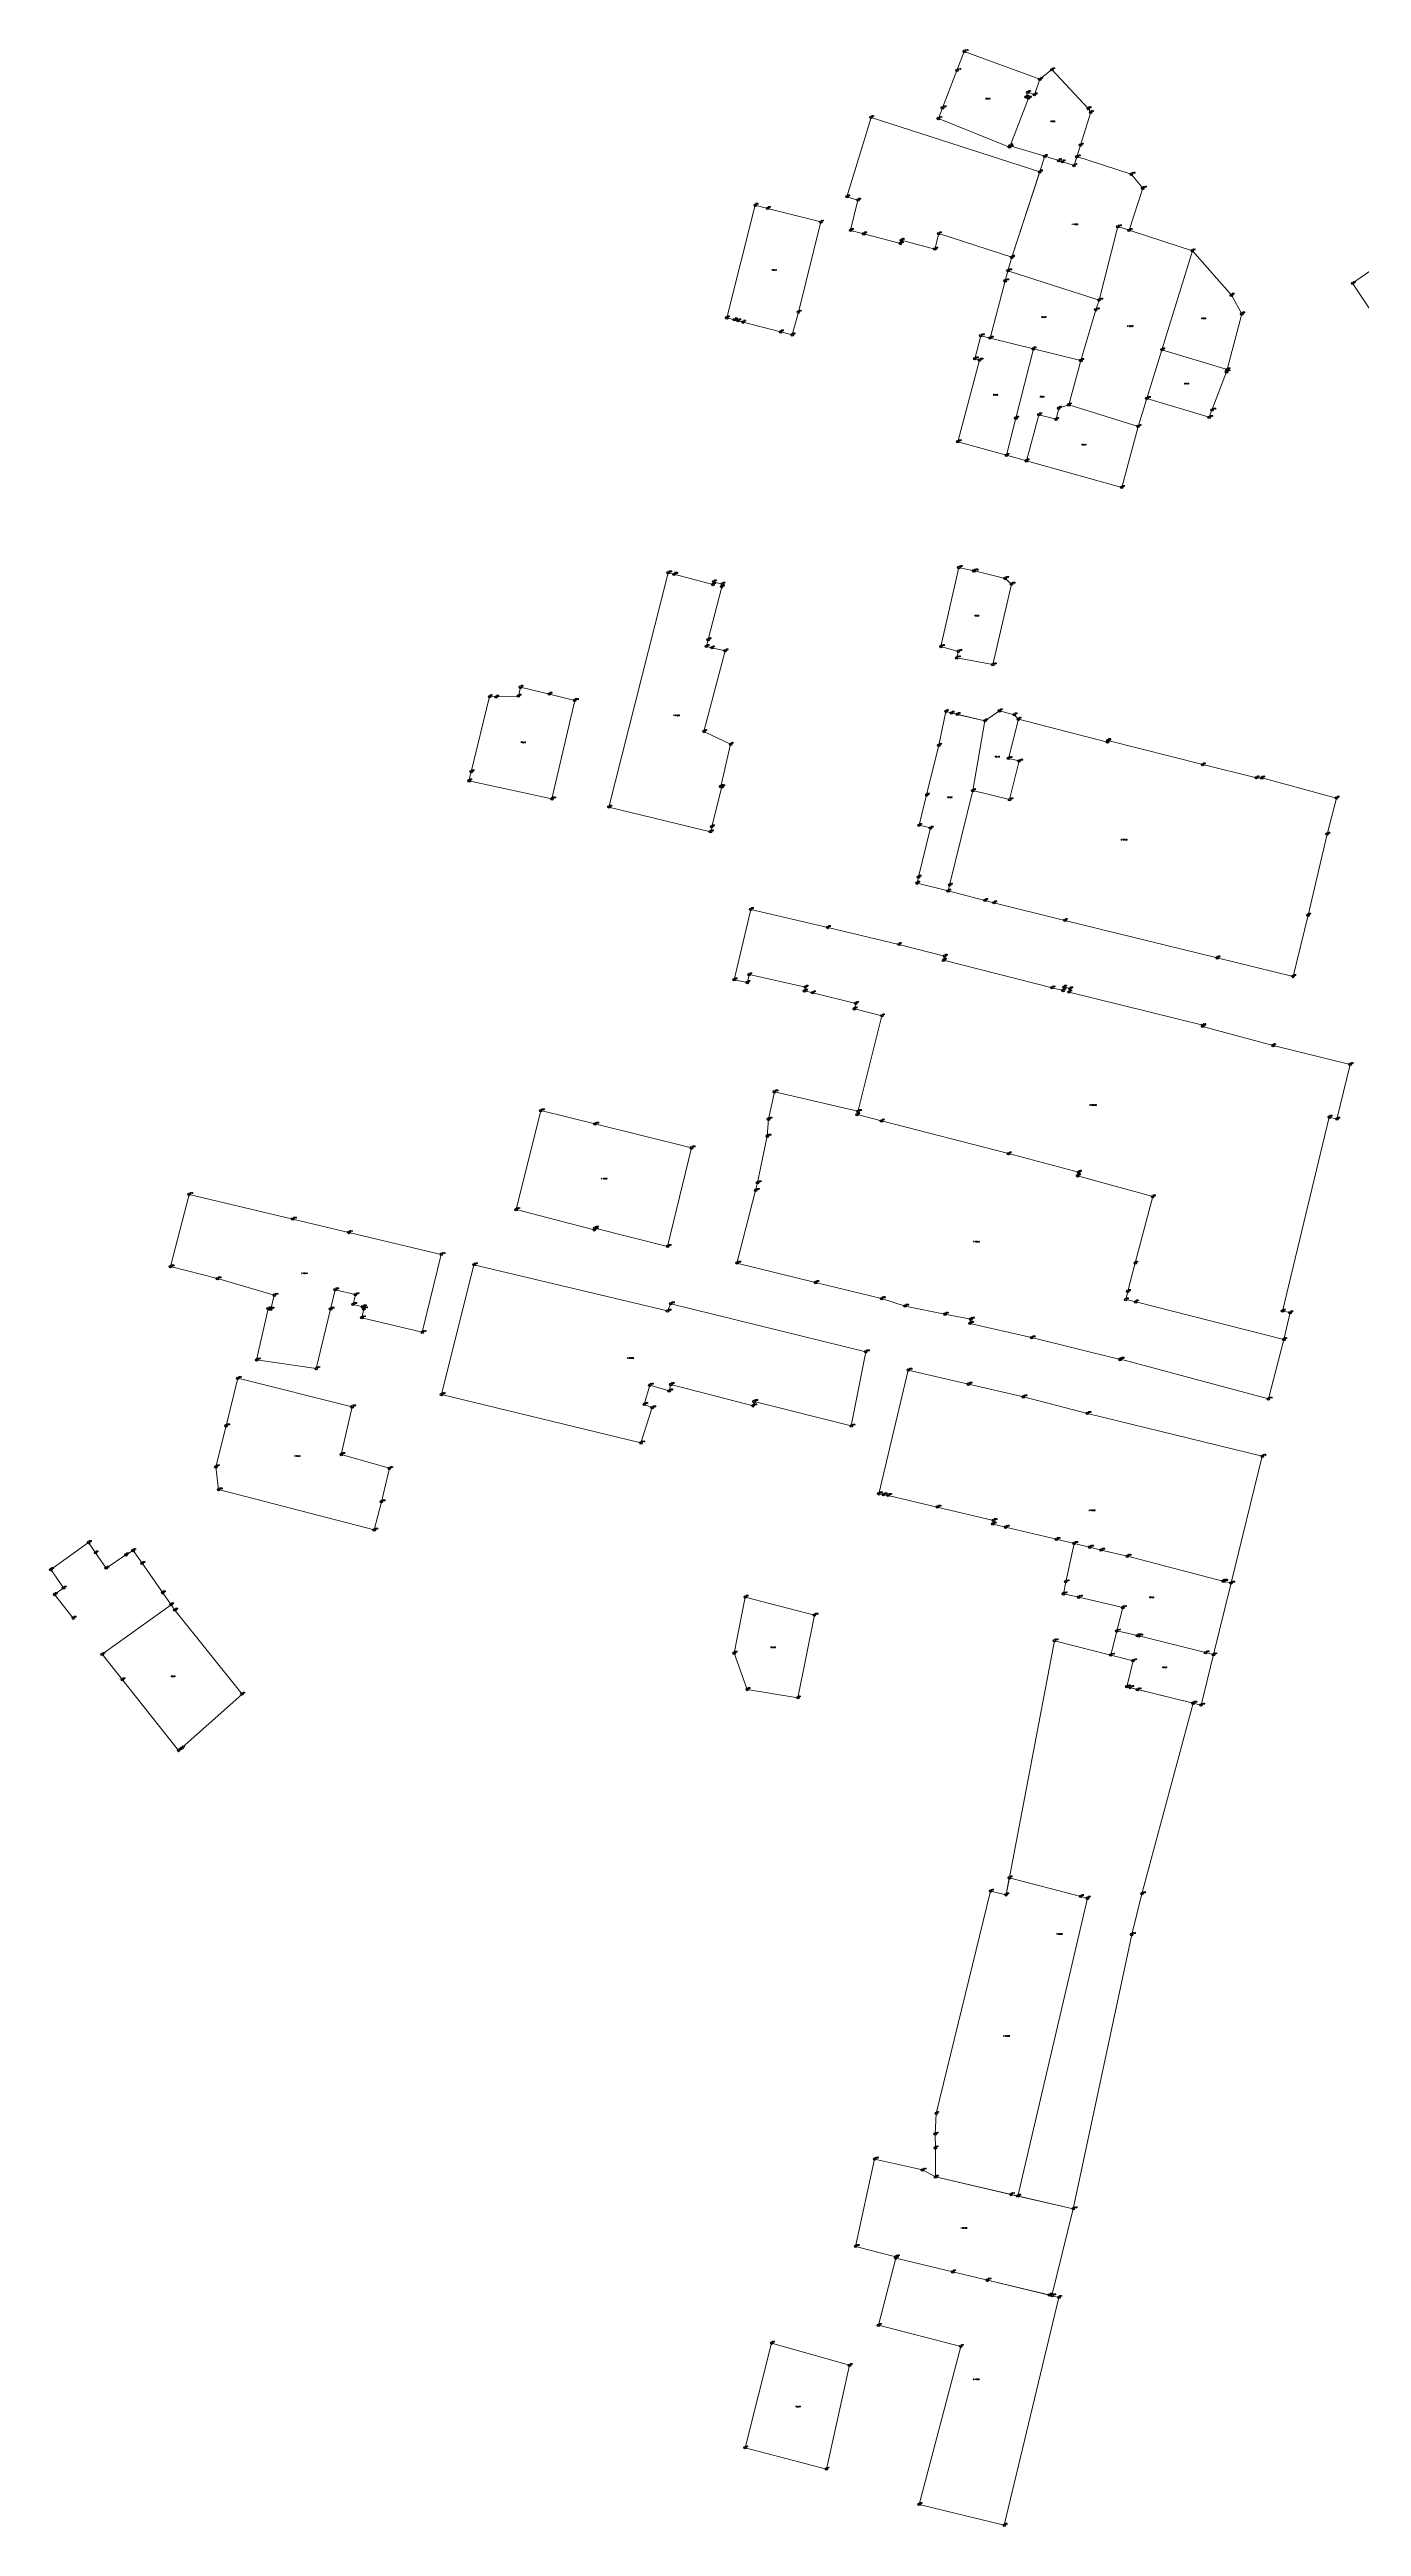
# Model space of a CAD drawing. Extents: x 1390702 to 1399289, y 354783 to 361029.
# Drawn here: x 1394415 to 1394816, y 359443 to 360200 of the extents above; entities that cross this region are included whole.
import ezdxf

# ---------------------------------------------------------------- set-up
doc = ezdxf.new("R2010")
doc.units = 0
doc.header["$PDMODE"] = 33
doc.header["$PDSIZE"] = 0.75
doc.layers.add('7 - разработанные границы территорий окн', color=7, linetype='Continuous')
doc.styles.get("Standard").update_dxf_attribs({"font": 'simplex.shx'})

msp = doc.modelspace()

# ---------------------------------------------------------------- linework, layer by layer
at = {"layer": '7 - разработанные границы территорий окн', "color": 7, "lineweight": 20}
for points in [[(1394694.44, 360199.26), (1394717.53, 360190.77), (1394715.87, 360186.06), (1394713.85, 360186.79), (1394713.28, 360185.32), (1394714.05, 360185.02), (1394708.43, 360170.48), (1394708.26, 360170.05), (1394686.53, 360178.78), (1394687.79, 360182.05), (1394692.21, 360193.48), (1394694.44, 360199.26)], [(1394694.44, 360199.26), (1394717.53, 360190.77), (1394715.87, 360186.06), (1394713.85, 360186.79), (1394713.28, 360185.32), (1394714.05, 360185.02), (1394708.43, 360170.48), (1394708.26, 360170.05), (1394686.53, 360178.78), (1394687.79, 360182.05), (1394692.21, 360193.48), (1394694.44, 360199.26)], [(1394717.53, 360190.77), (1394721.22, 360193.71), (1394732.32, 360181.82), (1394733.06, 360180.69), (1394729.93, 360170.66), (1394727.98, 360164.41), (1394724.4, 360165.57), (1394723.29, 360165.93), (1394719.05, 360167.23), (1394708.43, 360170.48), (1394714.05, 360185.02), (1394713.28, 360185.32), (1394713.85, 360186.79), (1394715.87, 360186.06), (1394717.53, 360190.77)], [(1394717.53, 360190.77), (1394721.22, 360193.71), (1394732.32, 360181.82), (1394733.06, 360180.69), (1394729.93, 360170.66), (1394727.98, 360164.41), (1394724.4, 360165.57), (1394723.29, 360165.93), (1394719.05, 360167.23), (1394708.43, 360170.48), (1394714.05, 360185.02), (1394713.28, 360185.32), (1394713.85, 360186.79), (1394715.87, 360186.06), (1394717.53, 360190.77)], [(1394719.05, 360167.23), (1394723.29, 360165.93), (1394724.4, 360165.57), (1394727.98, 360164.41), (1394728.83, 360167.13), (1394745.45, 360161.75), (1394748.96, 360157.49), (1394744.77, 360144.63), (1394741.34, 360145.74), (1394735.59, 360123.31), (1394707.79, 360132.28), (1394708.95, 360136.4), (1394719.05, 360167.23)], [(1394719.05, 360167.23), (1394723.29, 360165.93), (1394724.4, 360165.57), (1394727.98, 360164.41), (1394728.83, 360167.13), (1394745.45, 360161.75), (1394748.96, 360157.49), (1394744.77, 360144.63), (1394741.34, 360145.74), (1394735.59, 360123.31), (1394707.79, 360132.28), (1394708.95, 360136.4), (1394719.05, 360167.23)], [(1394630.61, 360152.29), (1394634.37, 360151.33), (1394650.62, 360147.19), (1394643.78, 360119.63), (1394641.92, 360112.68), (1394638.36, 360113.59), (1394626.88, 360116.57), (1394625.37, 360117.04), (1394624.27, 360117.3), (1394621.91, 360117.88), (1394630.61, 360152.29)], [(1394630.61, 360152.29), (1394634.37, 360151.33), (1394650.62, 360147.19), (1394643.78, 360119.63), (1394641.92, 360112.68), (1394638.36, 360113.59), (1394626.88, 360116.57), (1394625.37, 360117.04), (1394624.27, 360117.3), (1394621.91, 360117.88), (1394630.61, 360152.29)], [(1394726.38, 360091.3), (1394730.05, 360104.85), (1394734.58, 360120.34), (1394735.59, 360123.31), (1394741.34, 360145.74), (1394764.12, 360138.38), (1394754.81, 360108.15), (1394747.54, 360084.72), (1394726.38, 360091.3)], [(1394726.38, 360091.3), (1394730.05, 360104.85), (1394734.58, 360120.34), (1394735.59, 360123.31), (1394741.34, 360145.74), (1394764.12, 360138.38), (1394754.81, 360108.15), (1394747.54, 360084.72), (1394726.38, 360091.3)], [(1394754.81, 360108.15), (1394764.12, 360138.38), (1394776.04, 360124.8), (1394779.22, 360119.1), (1394774.74, 360102.05), (1394754.81, 360108.15)], [(1394754.81, 360108.15), (1394764.12, 360138.38), (1394776.04, 360124.8), (1394779.22, 360119.1), (1394774.74, 360102.05), (1394754.81, 360108.15)], [(1394702.34, 360111.69), (1394706.92, 360129.18), (1394707.79, 360132.28), (1394735.59, 360123.31), (1394734.58, 360120.34), (1394730.05, 360104.85), (1394702.34, 360111.69)], [(1394702.34, 360111.69), (1394706.92, 360129.18), (1394707.79, 360132.28), (1394735.59, 360123.31), (1394734.58, 360120.34), (1394730.05, 360104.85), (1394702.34, 360111.69)], [(1394692.45, 360080.03), (1394699.1, 360104.99), (1394697.64, 360105.4), (1394699.45, 360112.43), (1394702.34, 360111.69), (1394715.56, 360108.42), (1394710.19, 360087.23), (1394707.32, 360075.89), (1394692.45, 360080.03)], [(1394692.45, 360080.03), (1394699.1, 360104.99), (1394697.64, 360105.4), (1394699.45, 360112.43), (1394702.34, 360111.69), (1394715.56, 360108.42), (1394710.19, 360087.23), (1394707.32, 360075.89), (1394692.45, 360080.03)], [(1394707.32, 360075.89), (1394710.19, 360087.23), (1394715.56, 360108.42), (1394730.05, 360104.85), (1394726.38, 360091.3), (1394723.28, 360090.29), (1394722.47, 360086.88), (1394717.23, 360088.28), (1394713.42, 360074.19), (1394707.32, 360075.89)], [(1394707.32, 360075.89), (1394710.19, 360087.23), (1394715.56, 360108.42), (1394730.05, 360104.85), (1394726.38, 360091.3), (1394723.28, 360090.29), (1394722.47, 360086.88), (1394717.23, 360088.28), (1394713.42, 360074.19), (1394707.32, 360075.89)], [(1394750.19, 360093.27), (1394754.81, 360108.15), (1394774.74, 360102.05), (1394774.54, 360101.39), (1394770.08, 360089.71), (1394769.24, 360087.5), (1394750.19, 360093.27)], [(1394750.19, 360093.27), (1394754.81, 360108.15), (1394774.74, 360102.05), (1394774.54, 360101.39), (1394770.08, 360089.71), (1394769.24, 360087.5), (1394750.19, 360093.27)], [(1394713.42, 360074.19), (1394717.24, 360088.27), (1394722.47, 360086.88), (1394723.28, 360090.29), (1394726.38, 360091.3), (1394747.54, 360084.72), (1394742.52, 360066.08), (1394713.42, 360074.19)], [(1394713.42, 360074.19), (1394717.24, 360088.27), (1394722.47, 360086.88), (1394723.28, 360090.29), (1394726.38, 360091.3), (1394747.54, 360084.72), (1394742.52, 360066.08), (1394713.42, 360074.19)], [(1394617.32, 359962.43), (1394616.93, 359960.87), (1394585.9, 359968.41), (1394604, 360040.02), (1394604, 360040.02), (1394605.79, 360039.54), (1394605.79, 360039.54), (1394617.69, 360036.41), (1394617.9, 360037.24), (1394620.54, 360036.54), (1394620.36, 360035.71), (1394616.22, 360019.58), (1394615.69, 360017.51), (1394617.37, 360017.08), (1394621.42, 360016.16), (1394614.94, 359991.51), (1394623.07, 359987.6), (1394620.05, 359974.7), (1394620.42, 359974.6), (1394617.32, 359962.43)], [(1394617.32, 359962.43), (1394616.93, 359960.87), (1394585.9, 359968.41), (1394604, 360040.02), (1394604, 360040.02), (1394605.79, 360039.54), (1394605.79, 360039.54), (1394617.69, 360036.41), (1394617.9, 360037.24), (1394620.54, 360036.54), (1394620.36, 360035.71), (1394616.22, 360019.58), (1394615.69, 360017.51), (1394617.37, 360017.08), (1394621.42, 360016.16), (1394614.94, 359991.51), (1394623.07, 359987.6), (1394620.05, 359974.7), (1394620.42, 359974.6), (1394617.32, 359962.43)], [(1394692.8, 360041.6), (1394697.33, 360040.59), (1394697.54, 360040.54), (1394706.93, 360038.26), (1394708.87, 360036.56), (1394703.16, 360011.92), (1394692.14, 360013.99), (1394692.6, 360015.99), (1394687.32, 360017.47), (1394692.8, 360041.6)], [(1394692.8, 360041.6), (1394697.33, 360040.59), (1394697.54, 360040.54), (1394706.93, 360038.26), (1394708.87, 360036.56), (1394703.16, 360011.92), (1394692.14, 360013.99), (1394692.6, 360015.99), (1394687.32, 360017.47), (1394692.8, 360041.6)], [(1394568.52, 359970.91), (1394543.17, 359976.43), (1394543.86, 359979.2), (1394549.48, 360002.17), (1394551.4, 360002.04), (1394558.27, 360002.34), (1394558.91, 360005.05), (1394567.72, 360002.95), (1394575.46, 360001.01), (1394575.46, 360001.01), (1394575.46, 360001.01), (1394568.52, 359970.91)], [(1394568.52, 359970.91), (1394543.17, 359976.43), (1394543.86, 359979.2), (1394549.48, 360002.17), (1394551.4, 360002.04), (1394558.27, 360002.34), (1394558.91, 360005.05), (1394567.72, 360002.95), (1394575.46, 360001.01), (1394575.46, 360001.01), (1394575.46, 360001.01), (1394568.52, 359970.91)], [(1394680.02, 359945.18), (1394680.45, 359947.06), (1394684.11, 359962.04), (1394680.62, 359962.84), (1394682.95, 359972.11), (1394686.67, 359987.3), (1394688.86, 359997.62), (1394690.5, 359997.16), (1394692.32, 359996.74), (1394700.77, 359994.78), (1394705.21, 359997.82), (1394709.72, 359996.62), (1394710.97, 359995.26), (1394738.19, 359988.28), (1394738.33, 359988.79), (1394767.26, 359981.37), (1394783.68, 359977.37), (1394785.33, 359977.33), (1394808.1, 359971.15), (1394805.25, 359960.18), (1394799.43, 359935.39), (1394794.86, 359916.66), (1394771.72, 359922.34), (1394725.17, 359933.78), (1394703.52, 359939.2), (1394700.77, 359939.9), (1394689.51, 359942.77), (1394680.02, 359945.18)], [(1394680.02, 359945.18), (1394680.45, 359947.06), (1394684.11, 359962.04), (1394680.62, 359962.84), (1394682.95, 359972.11), (1394686.67, 359987.3), (1394688.86, 359997.62), (1394690.5, 359997.16), (1394692.32, 359996.74), (1394700.77, 359994.78), (1394705.21, 359997.82), (1394709.72, 359996.62), (1394710.97, 359995.26), (1394738.19, 359988.28), (1394738.33, 359988.79), (1394767.26, 359981.37), (1394783.68, 359977.37), (1394785.33, 359977.33), (1394808.1, 359971.15), (1394805.25, 359960.18), (1394799.43, 359935.39), (1394794.86, 359916.66), (1394771.72, 359922.34), (1394725.17, 359933.78), (1394703.52, 359939.2), (1394700.77, 359939.9), (1394689.51, 359942.77), (1394680.02, 359945.18)], [(1394680.02, 359945.18), (1394680.45, 359947.06), (1394684.11, 359962.04), (1394680.62, 359962.84), (1394682.95, 359972.11), (1394686.67, 359987.3), (1394688.86, 359997.62), (1394690.5, 359997.16), (1394700.77, 359994.78), (1394697.05, 359973.45), (1394689.96, 359944.58), (1394689.51, 359942.77), (1394680.02, 359945.18)], [(1394680.02, 359945.18), (1394680.45, 359947.06), (1394684.11, 359962.04), (1394680.62, 359962.84), (1394682.95, 359972.11), (1394686.67, 359987.3), (1394688.86, 359997.62), (1394690.5, 359997.16), (1394700.77, 359994.78), (1394697.05, 359973.45), (1394689.96, 359944.58), (1394689.51, 359942.77), (1394680.02, 359945.18)], [(1394697.05, 359973.45), (1394700.77, 359994.78), (1394705.21, 359997.82), (1394709.72, 359996.62), (1394710.97, 359995.26), (1394707.93, 359983.27), (1394711.16, 359982.49), (1394708.27, 359970.7), (1394697.05, 359973.45)], [(1394697.05, 359973.45), (1394700.77, 359994.78), (1394705.21, 359997.82), (1394709.72, 359996.62), (1394710.97, 359995.26), (1394707.93, 359983.27), (1394711.16, 359982.49), (1394708.27, 359970.7), (1394697.05, 359973.45)], [(1394624.16, 359915.65), (1394629.23, 359937.15), (1394652.75, 359931.63), (1394674.48, 359926.46), (1394688.45, 359922.85), (1394688.11, 359921.62), (1394721.27, 359913.21), (1394724.63, 359912.36), (1394724.9, 359913.46), (1394726.71, 359912.93), (1394726.45, 359911.88), (1394767.3, 359901.73), (1394767.22, 359901.41), (1394788.8, 359895.56), (1394812.29, 359889.78), (1394808.27, 359873.08), (1394805.91, 359873.67), (1394791.63, 359814.45), (1394793.96, 359813.95), (1394792.08, 359805.75), (1394746.82, 359817.24), (1394743.74, 359817.94), (1394744.38, 359820.48), (1394746.67, 359829.13), (1394751.99, 359849.4), (1394729.06, 359855.75), (1394729.34, 359856.85), (1394707.94, 359862.53), (1394669.15, 359872.53), (1394661.7, 359874.45), (1394669.29, 359904.66), (1394660.89, 359906.76), (1394661.28, 359908.41), (1394648.18, 359911.69), (1394645.64, 359912.23), (1394645.92, 359913.42), (1394628.7, 359917.23), (1394628.2, 359914.82), (1394624.16, 359915.65)], [(1394624.16, 359915.65), (1394629.23, 359937.15), (1394652.75, 359931.63), (1394674.48, 359926.46), (1394688.45, 359922.85), (1394688.11, 359921.62), (1394721.27, 359913.21), (1394724.63, 359912.36), (1394724.9, 359913.46), (1394726.71, 359912.93), (1394726.45, 359911.88), (1394767.3, 359901.73), (1394767.22, 359901.41), (1394788.8, 359895.56), (1394812.29, 359889.78), (1394808.27, 359873.08), (1394805.91, 359873.67), (1394791.63, 359814.45), (1394793.96, 359813.95), (1394792.08, 359805.75), (1394746.82, 359817.24), (1394743.74, 359817.94), (1394744.38, 359820.48), (1394746.67, 359829.13), (1394751.99, 359849.4), (1394729.06, 359855.75), (1394729.34, 359856.85), (1394707.94, 359862.53), (1394669.15, 359872.53), (1394661.7, 359874.45), (1394669.29, 359904.66), (1394660.89, 359906.76), (1394661.28, 359908.41), (1394648.18, 359911.69), (1394645.64, 359912.23), (1394645.92, 359913.42), (1394628.7, 359917.23), (1394628.2, 359914.82), (1394624.16, 359915.65)], [(1394625.03, 359829.1), (1394630.73, 359851.3), (1394631.31, 359853.68), (1394634.28, 359867.87), (1394634.66, 359873.05), (1394636.45, 359881.41), (1394661.95, 359875.46), (1394661.7, 359874.45), (1394669.15, 359872.53), (1394707.94, 359862.53), (1394729.34, 359856.85), (1394729.06, 359855.75), (1394751.99, 359849.4), (1394746.67, 359829.13), (1394744.38, 359820.48), (1394743.74, 359817.94), (1394746.82, 359817.24), (1394792.08, 359805.75), (1394787.33, 359787.59), (1394742.12, 359799.75), (1394742.06, 359799.64), (1394715.02, 359806.32), (1394696.16, 359810.68), (1394696.45, 359811.95), (1394688.53, 359813.49), (1394676.37, 359815.96), (1394669.21, 359818.25), (1394649.04, 359823.16), (1394625.03, 359829.1)], [(1394625.03, 359829.1), (1394630.73, 359851.3), (1394631.31, 359853.68), (1394634.28, 359867.87), (1394634.66, 359873.05), (1394636.45, 359881.41), (1394661.95, 359875.46), (1394661.7, 359874.45), (1394669.15, 359872.53), (1394707.94, 359862.53), (1394729.34, 359856.85), (1394729.06, 359855.75), (1394751.99, 359849.4), (1394746.67, 359829.13), (1394744.38, 359820.48), (1394743.74, 359817.94), (1394746.82, 359817.24), (1394792.08, 359805.75), (1394787.33, 359787.59), (1394742.12, 359799.75), (1394742.06, 359799.64), (1394715.02, 359806.32), (1394696.16, 359810.68), (1394696.45, 359811.95), (1394688.53, 359813.49), (1394676.37, 359815.96), (1394669.21, 359818.25), (1394649.04, 359823.16), (1394625.03, 359829.1)], [(1394565.09, 359875.68), (1394581.66, 359871.59), (1394611.15, 359864.3), (1394603.83, 359834.19), (1394581.59, 359839.78), (1394581.46, 359839.26), (1394557.59, 359845.45), (1394565.09, 359875.68)], [(1394565.09, 359875.68), (1394581.66, 359871.59), (1394611.15, 359864.3), (1394603.83, 359834.19), (1394581.59, 359839.78), (1394581.46, 359839.26), (1394557.59, 359845.45), (1394565.09, 359875.68)], [(1394452.01, 359828.02), (1394452.01, 359828.02), (1394457.69, 359850.06), (1394489.36, 359842.54), (1394506.49, 359838.45), (1394534.72, 359831.75), (1394528.92, 359807.95), (1394510.45, 359812.39), (1394511.07, 359815.1), (1394510.72, 359815.72), (1394507.78, 359816.47), (1394508.48, 359819.45), (1394502.3, 359820.95), (1394500.88, 359815.05), (1394496.54, 359796.86), (1394478.32, 359799.51), (1394481.81, 359815.13), (1394482.64, 359815.02), (1394483.72, 359819.28), (1394466.36, 359824.33), (1394452.01, 359828.02)], [(1394452.01, 359828.02), (1394452.01, 359828.02), (1394457.69, 359850.06), (1394489.36, 359842.54), (1394506.49, 359838.45), (1394534.72, 359831.75), (1394528.92, 359807.95), (1394510.45, 359812.39), (1394511.07, 359815.1), (1394510.72, 359815.72), (1394507.78, 359816.47), (1394508.48, 359819.45), (1394502.3, 359820.95), (1394500.88, 359815.05), (1394496.54, 359796.86), (1394478.32, 359799.51), (1394481.81, 359815.13), (1394482.64, 359815.02), (1394483.72, 359819.28), (1394466.36, 359824.33), (1394452.01, 359828.02)], [(1394534.79, 359788.92), (1394544.69, 359828.6), (1394603.81, 359814.46), (1394604.8, 359816.67), (1394664.36, 359801.99), (1394659.95, 359779.33), (1394630.28, 359786.81), (1394629.92, 359785.49), (1394604.84, 359792), (1394604.3, 359790.04), (1394598.38, 359791.78), (1394596.72, 359785.93), (1394599.12, 359784.93), (1394595.69, 359774.17), (1394534.79, 359788.92)], [(1394534.79, 359788.92), (1394544.69, 359828.6), (1394603.81, 359814.46), (1394604.8, 359816.67), (1394664.36, 359801.99), (1394659.95, 359779.33), (1394630.28, 359786.81), (1394629.92, 359785.49), (1394604.84, 359792), (1394604.3, 359790.04), (1394598.38, 359791.78), (1394596.72, 359785.93), (1394599.12, 359784.93), (1394595.69, 359774.17), (1394534.79, 359788.92)], [(1394668.33, 359758.61), (1394677.35, 359796.39), (1394695.74, 359792.1), (1394712.51, 359788.22), (1394732.06, 359783.18), (1394785.46, 359770.08), (1394775.93, 359731.35), (1394770.55, 359709.48), (1394766.75, 359694.05), (1394764.37, 359694.64), (1394747.33, 359698.78), (1394745.09, 359699.44), (1394744.04, 359699.66), (1394745.98, 359707.6), (1394739.17, 359709.34), (1394741, 359716.71), (1394742.86, 359723.85), (1394729.41, 359727.03), (1394724.73, 359728.03), (1394725.44, 359731.75), (1394727.97, 359743.45), (1394722.61, 359744.72), (1394707.07, 359748.4), (1394703.13, 359749.36), (1394703.37, 359750.49), (1394686.2, 359754.56), (1394671.18, 359758.12), (1394669.73, 359758.32), (1394668.33, 359758.61)], [(1394668.33, 359758.61), (1394677.35, 359796.39), (1394695.74, 359792.1), (1394712.51, 359788.22), (1394732.06, 359783.18), (1394785.46, 359770.08), (1394775.93, 359731.35), (1394770.55, 359709.48), (1394766.75, 359694.05), (1394764.37, 359694.64), (1394747.33, 359698.78), (1394745.09, 359699.44), (1394744.04, 359699.66), (1394745.98, 359707.6), (1394739.17, 359709.34), (1394741, 359716.71), (1394742.86, 359723.85), (1394729.41, 359727.03), (1394724.73, 359728.03), (1394725.44, 359731.75), (1394727.97, 359743.45), (1394722.61, 359744.72), (1394707.07, 359748.4), (1394703.13, 359749.36), (1394703.37, 359750.49), (1394686.2, 359754.56), (1394671.18, 359758.12), (1394669.73, 359758.32), (1394668.33, 359758.61)], [(1394465.87, 359766.83), (1394468.97, 359779.37), (1394472.55, 359793.88), (1394507.51, 359785.18), (1394504.16, 359770.61), (1394518.87, 359766.39), (1394516.44, 359756.19), (1394514.21, 359747.57), (1394466.71, 359759.87), (1394465.87, 359766.83)], [(1394465.87, 359766.83), (1394468.97, 359779.37), (1394472.55, 359793.88), (1394507.51, 359785.18), (1394504.16, 359770.61), (1394518.87, 359766.39), (1394516.44, 359756.19), (1394514.21, 359747.57), (1394466.71, 359759.87), (1394465.87, 359766.83)], [(1394727.97, 359743.43), (1394732.75, 359742.3), (1394736.25, 359741.41), (1394744.26, 359739.53), (1394773.45, 359731.94), (1394773.79, 359731.84), (1394775.93, 359731.35), (1394775.93, 359731.35), (1394770.55, 359709.48), (1394768.13, 359710.08), (1394747.8, 359715.16), (1394747.32, 359715.28), (1394741, 359716.71), (1394742.86, 359723.85), (1394729.41, 359727.03), (1394724.73, 359728.03), (1394725.44, 359731.75), (1394727.97, 359743.43)], [(1394727.97, 359743.43), (1394732.75, 359742.3), (1394736.25, 359741.41), (1394744.26, 359739.53), (1394773.45, 359731.94), (1394773.79, 359731.84), (1394775.93, 359731.35), (1394775.93, 359731.35), (1394770.55, 359709.48), (1394768.13, 359710.08), (1394747.8, 359715.16), (1394747.32, 359715.28), (1394741, 359716.71), (1394742.86, 359723.85), (1394729.41, 359727.03), (1394724.73, 359728.03), (1394725.44, 359731.75), (1394727.97, 359743.43)], [(1394648.68, 359721.56), (1394648.68, 359721.56), (1394643.64, 359696.29), (1394628.17, 359698.83), (1394624.18, 359709.92), (1394627.55, 359727.06), (1394648.68, 359721.56)], [(1394648.68, 359721.56), (1394648.68, 359721.56), (1394643.64, 359696.29), (1394628.17, 359698.83), (1394624.18, 359709.92), (1394627.55, 359727.06), (1394648.68, 359721.56)], [(1394431.14, 359709.56), (1394452.19, 359724.72), (1394453.34, 359723.07), (1394473.88, 359697.41), (1394455.48, 359680.97), (1394454.51, 359680.19), (1394437.31, 359701.8), (1394431.14, 359709.56)], [(1394431.14, 359709.56), (1394452.19, 359724.72), (1394453.34, 359723.07), (1394473.88, 359697.41), (1394455.48, 359680.97), (1394454.51, 359680.19), (1394437.31, 359701.8), (1394431.14, 359709.56)], [(1394685.67, 359549.88), (1394685.62, 359558.79), (1394685.56, 359562.98), (1394685.89, 359569.3), (1394702.5, 359637.23), (1394707.21, 359636.09), (1394722, 359713.71), (1394739.17, 359709.34), (1394745.98, 359707.6), (1394744.04, 359699.66), (1394764.34, 359694.64), (1394748.7, 359636.43), (1394745.59, 359623.97), (1394727.75, 359540.17), (1394685.67, 359549.88)], [(1394685.67, 359549.88), (1394685.62, 359558.79), (1394685.56, 359562.98), (1394685.89, 359569.3), (1394702.5, 359637.23), (1394707.21, 359636.09), (1394722, 359713.71), (1394739.17, 359709.34), (1394745.98, 359707.6), (1394744.04, 359699.66), (1394764.34, 359694.64), (1394748.7, 359636.43), (1394745.59, 359623.97), (1394727.75, 359540.17), (1394685.67, 359549.88)], [(1394739.17, 359709.34), (1394741, 359716.71), (1394747.32, 359715.28), (1394747.8, 359715.16), (1394768.13, 359710.08), (1394770.55, 359709.48), (1394766.75, 359694.05), (1394764.37, 359694.64), (1394747.33, 359698.78), (1394745.09, 359699.44), (1394744.04, 359699.66), (1394745.98, 359707.6), (1394739.17, 359709.34)], [(1394739.17, 359709.34), (1394741, 359716.71), (1394747.32, 359715.28), (1394747.8, 359715.16), (1394768.13, 359710.08), (1394770.55, 359709.48), (1394766.75, 359694.05), (1394764.37, 359694.64), (1394747.33, 359698.78), (1394745.09, 359699.44), (1394744.04, 359699.66), (1394745.98, 359707.6), (1394739.17, 359709.34)], [(1394730, 359635.61), (1394732.06, 359635.07), (1394710.8, 359544.06), (1394685.67, 359549.88), (1394685.62, 359558.79), (1394685.56, 359562.98), (1394685.89, 359569.3), (1394702.5, 359637.23), (1394707.21, 359636.09), (1394708.2, 359641.28), (1394730, 359635.61)], [(1394730, 359635.61), (1394732.06, 359635.07), (1394710.8, 359544.06), (1394685.67, 359549.88), (1394685.62, 359558.79), (1394685.56, 359562.98), (1394685.89, 359569.3), (1394702.5, 359637.23), (1394707.21, 359636.09), (1394708.2, 359641.28), (1394730, 359635.61)], [(1394667.07, 359555.37), (1394681.69, 359552.02), (1394685.67, 359549.88), (1394708.71, 359544.54), (1394710.8, 359544.06), (1394727.75, 359540.17), (1394721.22, 359513.63), (1394701.51, 359518.35), (1394690.96, 359520.9), (1394673.5, 359525.09), (1394673.59, 359525.51), (1394661.25, 359528.67), (1394667.07, 359555.37)], [(1394667.07, 359555.37), (1394681.69, 359552.02), (1394685.67, 359549.88), (1394708.71, 359544.54), (1394710.8, 359544.06), (1394727.75, 359540.17), (1394721.22, 359513.63), (1394701.51, 359518.35), (1394690.96, 359520.9), (1394673.5, 359525.09), (1394673.59, 359525.51), (1394661.25, 359528.67), (1394667.07, 359555.37)], [(1394673.5, 359525.09), (1394690.96, 359520.9), (1394701.51, 359518.37), (1394720.46, 359513.81), (1394723.37, 359513.09), (1394706.67, 359443.48), (1394680.67, 359449.85), (1394693.37, 359498.1), (1394668.24, 359504.58), (1394673.5, 359525.09)], [(1394673.5, 359525.09), (1394690.96, 359520.9), (1394701.51, 359518.37), (1394720.46, 359513.81), (1394723.37, 359513.09), (1394706.67, 359443.48), (1394680.67, 359449.85), (1394693.37, 359498.1), (1394668.24, 359504.58), (1394673.5, 359525.09)], [(1394635.59, 359499.12), (1394659.39, 359492.36), (1394652.34, 359460.64), (1394627.49, 359467.16), (1394635.59, 359499.12)], [(1394635.59, 359499.12), (1394659.39, 359492.36), (1394652.34, 359460.64), (1394627.49, 359467.16), (1394635.59, 359499.12)]]:
    msp.add_lwpolyline(points, close=True, dxfattribs=at)
for points in [[(1394659.72, 360144.59), (1394663.76, 360143.54), (1394674.95, 360140.61), (1394675.21, 360141.58), (1394685.45, 360138.9), (1394686.65, 360143.62), (1394708.95, 360136.4), (1394717.49, 360162.46), (1394665.99, 360179.12), (1394658.6, 360154.89), (1394661.98, 360153.85), (1394659.73, 360144.63)], [(1394659.72, 360144.59), (1394663.76, 360143.54), (1394674.95, 360140.61), (1394675.21, 360141.58), (1394685.45, 360138.9), (1394686.65, 360143.62), (1394708.95, 360136.4), (1394717.49, 360162.46), (1394665.99, 360179.12), (1394658.6, 360154.89), (1394661.98, 360153.85), (1394659.73, 360144.63)], [(1394857.64, 360062.71), (1394872.63, 360123.68), (1394857.81, 360127.58), (1394853.27, 360129.23), (1394849.99, 360130.46), (1394827.83, 360138.73), (1394813.03, 360128.44), (1394818.47, 360120.2), (1394837.43, 360092.84), (1394845, 360081.79)], [(1394857.64, 360062.71), (1394872.63, 360123.68), (1394857.81, 360127.58), (1394853.27, 360129.23), (1394849.99, 360130.46), (1394827.83, 360138.73), (1394813.03, 360128.44), (1394818.47, 360120.2), (1394837.43, 360092.84), (1394845, 360081.79)], [(1394431.14, 359709.56), (1394452.19, 359724.72), (1394449.64, 359728.36), (1394443.35, 359737.36), (1394440.62, 359741.27), (1394438.4, 359739.95), (1394432.38, 359735.91), (1394429.14, 359740.61), (1394427, 359743.72), (1394415.46, 359735.46), (1394419.33, 359729.83), (1394416.61, 359727.83), (1394422.34, 359720.62)], [(1394431.14, 359709.56), (1394452.19, 359724.72), (1394449.64, 359728.36), (1394443.35, 359737.36), (1394440.62, 359741.27), (1394438.4, 359739.95), (1394432.38, 359735.91), (1394429.14, 359740.61), (1394427, 359743.72), (1394415.46, 359735.46), (1394419.33, 359729.83), (1394416.61, 359727.83), (1394422.34, 359720.62)], [(1394685.67, 359549.88), (1394710.8, 359544.06), (1394732.06, 359635.07), (1394730, 359635.61)], [(1394685.67, 359549.88), (1394710.8, 359544.06), (1394732.06, 359635.07), (1394730, 359635.61)]]:
    msp.add_lwpolyline(points, dxfattribs=at)
at = {"layer": '7 - разработанные границы территорий окн'}
for p in [(1394694.44, 360199.26), (1394692.21, 360193.48), (1394717.53, 360190.77), (1394721.22, 360193.71), (1394687.79, 360182.05), (1394713.28, 360185.32), (1394713.85, 360186.79), (1394714.05, 360185.02), (1394715.87, 360186.06), (1394732.32, 360181.82), (1394733.06, 360180.69), (1394665.99, 360179.12), (1394686.53, 360178.78), (1394708.26, 360170.05), (1394708.43, 360170.48), (1394719.05, 360167.23), (1394723.29, 360165.93), (1394724.4, 360165.57), (1394728.83, 360167.13), (1394729.93, 360170.66), (1394717.49, 360162.46), (1394727.98, 360164.41), (1394745.45, 360161.75), (1394630.61, 360152.29), (1394634.37, 360151.33), (1394658.6, 360154.89), (1394661.98, 360153.85), (1394748.96, 360157.49), (1394650.62, 360147.19), (1394659.73, 360144.63), (1394659.72, 360144.59), (1394663.76, 360143.54), (1394686.65, 360143.62), (1394741.34, 360145.74), (1394744.77, 360144.63), (1394674.95, 360140.61), (1394675.21, 360141.58), (1394685.45, 360138.9), (1394708.95, 360136.4), (1394764.12, 360138.38), (1394706.92, 360129.18), (1394707.79, 360132.28), (1394813.03, 360128.44), (1394734.58, 360120.34), (1394735.59, 360123.31), (1394776.04, 360124.8), (1394621.91, 360117.88), (1394624.27, 360117.3), (1394625.37, 360117.04), (1394626.88, 360116.57), (1394638.36, 360113.59), (1394641.92, 360112.68), (1394643.78, 360119.63), (1394699.45, 360112.43), (1394779.22, 360119.1), (1394697.64, 360105.4), (1394699.1, 360104.99), (1394702.34, 360111.69), (1394715.56, 360108.42), (1394730.05, 360104.85), (1394754.81, 360108.15), (1394774.54, 360101.39), (1394774.74, 360102.05), (1394723.28, 360090.29), (1394726.38, 360091.3), (1394750.19, 360093.27), (1394770.08, 360089.71), (1394710.19, 360087.23), (1394717.23, 360088.28), (1394717.24, 360088.27), (1394722.47, 360086.88), (1394747.54, 360084.72), (1394769.24, 360087.5), (1394692.45, 360080.03), (1394707.32, 360075.89), (1394713.42, 360074.19), (1394742.52, 360066.08), (1394604, 360040.02), (1394604, 360040.02), (1394604, 360040.02), (1394605.79, 360039.54), (1394605.79, 360039.54), (1394605.79, 360039.54), (1394617.9, 360037.24), (1394692.8, 360041.6), (1394697.33, 360040.59), (1394697.54, 360040.54), (1394706.93, 360038.26), (1394617.69, 360036.41), (1394620.36, 360035.71), (1394620.54, 360036.54), (1394708.87, 360036.56), (1394615.69, 360017.51), (1394616.22, 360019.58), (1394617.37, 360017.08), (1394621.42, 360016.16), (1394687.32, 360017.47), (1394692.6, 360015.99), (1394692.14, 360013.99), (1394703.16, 360011.92), (1394549.48, 360002.17), (1394551.4, 360002.04), (1394558.27, 360002.34), (1394558.91, 360005.05), (1394567.72, 360002.95), (1394575.46, 360001.01), (1394575.46, 360001.01), (1394575.46, 360001.01), (1394575.46, 360001.01), (1394575.46, 360001.01), (1394614.94, 359991.51), (1394688.86, 359997.62), (1394690.5, 359997.16), (1394692.32, 359996.74), (1394700.77, 359994.78), (1394705.21, 359997.82), (1394709.72, 359996.62), (1394710.97, 359995.26), (1394623.07, 359987.6), (1394686.67, 359987.3), (1394738.19, 359988.28), (1394738.33, 359988.79), (1394543.17, 359976.43), (1394543.86, 359979.2), (1394707.93, 359983.27), (1394711.16, 359982.49), (1394767.26, 359981.37), (1394783.68, 359977.37), (1394785.33, 359977.33), (1394568.52, 359970.91), (1394568.52, 359970.91), (1394568.52, 359970.91), (1394620.05, 359974.7), (1394620.42, 359974.6), (1394682.95, 359972.11), (1394697.05, 359973.45), (1394708.27, 359970.7), (1394808.1, 359971.15), (1394585.9, 359968.41), (1394617.32, 359962.43), (1394680.62, 359962.84), (1394684.11, 359962.04), (1394616.93, 359960.87), (1394805.25, 359960.18), (1394680.45, 359947.06), (1394680.02, 359945.18), (1394689.51, 359942.77), (1394689.96, 359944.58), (1394700.77, 359939.9), (1394703.52, 359939.2), (1394629.23, 359937.15), (1394652.75, 359931.63), (1394725.17, 359933.78), (1394799.43, 359935.39), (1394674.48, 359926.46), (1394624.16, 359915.65), (1394628.7, 359917.23), (1394688.11, 359921.62), (1394688.45, 359922.85), (1394771.72, 359922.34), (1394794.86, 359916.66), (1394628.2, 359914.82), (1394645.64, 359912.23), (1394645.92, 359913.42), (1394648.18, 359911.69), (1394661.28, 359908.41), (1394721.27, 359913.21), (1394724.63, 359912.36), (1394724.9, 359913.46), (1394726.45, 359911.88), (1394726.71, 359912.93), (1394660.89, 359906.76), (1394669.29, 359904.66), (1394767.22, 359901.41), (1394767.3, 359901.73), (1394788.8, 359895.56), (1394812.29, 359889.78), (1394636.45, 359881.41), (1394565.09, 359875.68), (1394581.66, 359871.59), (1394634.66, 359873.05), (1394661.7, 359874.45), (1394661.95, 359875.46), (1394669.15, 359872.53), (1394805.91, 359873.67), (1394808.27, 359873.08), (1394611.15, 359864.3), (1394634.28, 359867.87), (1394707.94, 359862.53), (1394729.06, 359855.75), (1394729.34, 359856.85), (1394457.69, 359850.06), (1394630.73, 359851.3), (1394631.31, 359853.68), (1394751.99, 359849.4), (1394489.36, 359842.54), (1394557.59, 359845.45), (1394506.49, 359838.45), (1394581.46, 359839.26), (1394581.59, 359839.78), (1394603.83, 359834.19), (1394452.01, 359828.02), (1394452.01, 359828.02), (1394452.01, 359828.02), (1394534.72, 359831.75), (1394544.69, 359828.6), (1394625.03, 359829.1), (1394746.67, 359829.13), (1394466.36, 359824.33), (1394483.72, 359819.28), (1394502.3, 359820.95), (1394508.48, 359819.45), (1394649.04, 359823.16), (1394669.21, 359818.25), (1394743.74, 359817.94), (1394744.38, 359820.48), (1394481.81, 359815.13), (1394482.64, 359815.02), (1394500.88, 359815.05), (1394507.78, 359816.47), (1394510.45, 359812.39), (1394510.72, 359815.72), (1394511.07, 359815.1), (1394603.81, 359814.46), (1394604.8, 359816.67), (1394676.37, 359815.96), (1394688.53, 359813.49), (1394696.16, 359810.68), (1394696.45, 359811.95), (1394746.82, 359817.24), (1394791.63, 359814.45), (1394793.96, 359813.95), (1394528.92, 359807.95), (1394715.02, 359806.32), (1394792.08, 359805.75), (1394478.32, 359799.51), (1394496.54, 359796.86), (1394664.36, 359801.99), (1394677.35, 359796.39), (1394742.06, 359799.64), (1394742.12, 359799.75), (1394472.55, 359793.88), (1394534.79, 359788.92), (1394598.38, 359791.78), (1394604.3, 359790.04), (1394604.84, 359792), (1394695.74, 359792.1), (1394712.51, 359788.22), (1394787.33, 359787.59), (1394507.51, 359785.18), (1394596.72, 359785.93), (1394599.12, 359784.93), (1394629.92, 359785.49), (1394630.28, 359786.81), (1394732.06, 359783.18), (1394468.97, 359779.37), (1394595.69, 359774.17), (1394659.95, 359779.33), (1394465.87, 359766.83), (1394504.16, 359770.61), (1394518.87, 359766.39), (1394785.46, 359770.08), (1394466.71, 359759.87), (1394668.33, 359758.61), (1394669.73, 359758.32), (1394671.18, 359758.12), (1394516.44, 359756.19), (1394686.2, 359754.56), (1394703.13, 359749.36), (1394703.37, 359750.49), (1394427, 359743.72), (1394514.21, 359747.57), (1394707.07, 359748.4), (1394722.61, 359744.72), (1394727.97, 359743.43), (1394727.97, 359743.45), (1394732.75, 359742.3), (1394415.46, 359735.46), (1394429.14, 359740.61), (1394432.38, 359735.91), (1394438.4, 359739.95), (1394440.62, 359741.27), (1394443.35, 359737.36), (1394736.25, 359741.41), (1394744.26, 359739.53), (1394416.61, 359727.83), (1394419.33, 359729.83), (1394449.64, 359728.36), (1394627.55, 359727.06), (1394724.73, 359728.03), (1394725.44, 359731.75), (1394729.41, 359727.03), (1394773.45, 359731.94), (1394773.79, 359731.84), (1394775.93, 359731.35), (1394775.93, 359731.35), (1394775.93, 359731.35), (1394422.34, 359720.62), (1394452.19, 359724.72), (1394453.34, 359723.07), (1394648.68, 359721.56), (1394648.68, 359721.56), (1394648.68, 359721.56), (1394742.86, 359723.85), (1394722, 359713.71), (1394741, 359716.71), (1394747.32, 359715.28), (1394747.8, 359715.16), (1394431.14, 359709.56), (1394624.18, 359709.92), (1394739.17, 359709.34), (1394745.98, 359707.6), (1394768.13, 359710.08), (1394770.55, 359709.48), (1394437.31, 359701.8), (1394473.88, 359697.41), (1394628.17, 359698.83), (1394643.64, 359696.29), (1394744.04, 359699.66), (1394745.09, 359699.44), (1394747.33, 359698.78), (1394764.34, 359694.64), (1394764.37, 359694.64), (1394766.75, 359694.05), (1394454.51, 359680.19), (1394455.48, 359680.97), (1394702.5, 359637.23), (1394707.21, 359636.09), (1394708.2, 359641.28), (1394748.7, 359636.43), (1394730, 359635.61), (1394732.06, 359635.07), (1394745.59, 359623.97), (1394685.89, 359569.3), (1394685.56, 359562.98), (1394667.07, 359555.37), (1394685.62, 359558.79), (1394681.69, 359552.02), (1394685.67, 359549.88), (1394708.71, 359544.54), (1394710.8, 359544.06), (1394727.75, 359540.17), (1394661.25, 359528.67), (1394673.5, 359525.09), (1394673.59, 359525.51), (1394690.96, 359520.9), (1394701.51, 359518.37), (1394701.51, 359518.35), (1394720.46, 359513.81), (1394721.22, 359513.63), (1394723.37, 359513.09), (1394668.24, 359504.58), (1394635.59, 359499.12), (1394659.39, 359492.36), (1394693.37, 359498.1), (1394627.49, 359467.16), (1394652.34, 359460.64), (1394680.67, 359449.85), (1394706.67, 359443.48)]:
    msp.add_point(p, dxfattribs=at)

# ---------------------------------------------------------------- texts
at = {"layer": '7 - разработанные границы территорий окн', "color": 7}
for s, p in [('1418', (1394694.57, 360199.54)), ('1419', (1394692.34, 360193.76)), ('713', (1394717.66, 360191.04)), ('714', (1394721.35, 360193.99)), ('1420', (1394687.92, 360182.33)), ('527,13', (1394700.96, 360184.7)), ('527,13', (1394700.96, 360184.7)), ('724', (1394713.41, 360185.6)), ('725', (1394713.98, 360187.07)), ('723', (1394714.18, 360185.3)), ('726', (1394716, 360186.33)), ('715', (1394732.45, 360182.09)), ('716', (1394733.19, 360180.96)), ('234', (1394666.12, 360179.4)), ('1421', (1394686.66, 360179.06)), ('428,52', (1394720.75, 360177.73)), ('428,52', (1394720.75, 360177.73)), ('1422', (1394708.39, 360170.33)), ('722', (1394708.56, 360170.76)), ('721', (1394719.18, 360167.51)), ('720', (1394723.42, 360166.21)), ('719', (1394724.53, 360165.85)), ('1194', (1394728.96, 360167.4)), ('717', (1394730.06, 360170.94)), ('233', (1394717.62, 360162.74)), ('718', (1394728.11, 360164.69)), ('1193', (1394745.58, 360162.03)), ('703', (1394630.74, 360152.57)), ('712', (1394634.5, 360151.61)), ('235', (1394658.73, 360155.16)), ('236', (1394662.11, 360154.13)), ('1192', (1394749.09, 360157.76)), ('711', (1394650.75, 360147.46)), ('237', (1394659.85, 360144.9)), ('226', (1394659.85, 360144.87)), ('227', (1394663.89, 360143.81)), ('231', (1394686.78, 360143.89)), ('1 146,89', (1394727.26, 360146.27)), ('1 146,89', (1394727.26, 360146.27)), ('1190', (1394741.47, 360146.02)), ('1191', (1394744.9, 360144.91)), ('228', (1394675.08, 360140.88)), ('229', (1394675.34, 360141.86)), ('230', (1394685.58, 360139.17)), ('232', (1394709.08, 360136.67)), ('740', (1394764.25, 360138.66)), ('736,12', (1394635.64, 360132.35)), ('736,12', (1394635.64, 360132.35)), ('1428', (1394707.05, 360129.45)), ('1188', (1394707.92, 360132.56)), ('168', (1394813.16, 360128.72)), ('1425', (1394734.71, 360120.62)), ('1189', (1394735.72, 360123.58)), ('739', (1394776.17, 360125.08)), ('704', (1394622.04, 360118.16)), ('705', (1394624.4, 360117.58)), ('706', (1394625.5, 360117.31)), ('707', (1394627.01, 360116.84)), ('708', (1394638.49, 360113.86)), ('709', (1394642.05, 360112.95)), ('710', (1394643.91, 360119.9)), ('1332', (1394699.58, 360112.71)), ('584,72', (1394718.03, 360118)), ('584,72', (1394718.03, 360118)), ('1 291,27', (1394744.14, 360115.18)), ('1 291,27', (1394744.14, 360115.18)), ('513,93', (1394766.83, 360117.55)), ('513,93', (1394766.83, 360117.55)), ('738', (1394779.35, 360119.37)), ('1333', (1394697.77, 360105.67)), ('1334', (1394699.23, 360105.26)), ('1331', (1394702.47, 360111.96)), ('734', (1394715.69, 360108.7)), ('733', (1394730.18, 360105.12)), ('736', (1394754.94, 360108.42)), ('317,10', (1394761.61, 360097.66)), ('317,10', (1394761.61, 360097.66)), ('1571', (1394774.67, 360101.67)), ('737', (1394774.87, 360102.33)), ('518,65', (1394703.31, 360094.2)), ('518,65', (1394703.31, 360094.2)), ('365,21', (1394717.51, 360093.61)), ('365,21', (1394717.51, 360093.61)), ('242', (1394723.41, 360090.56)), ('241', (1394726.51, 360091.58)), ('1568', (1394750.32, 360093.54)), ('1570', (1394770.21, 360089.99)), ('735', (1394710.32, 360087.51)), ('729', (1394717.36, 360088.55)), ('244', (1394717.37, 360088.55)), ('243', (1394722.6, 360087.15)), ('240', (1394747.67, 360085)), ('1569', (1394769.37, 360087.78)), ('1327', (1394692.58, 360080.31)), ('727', (1394707.44, 360076.17)), ('564,44', (1394730.32, 360078.96)), ('564,44', (1394730.32, 360078.96)), ('238', (1394713.55, 360074.46)), ('239', (1394742.65, 360066.35)), ('391', (1394604.13, 360040.29)), ('392', (1394604.13, 360040.29)), ('1820', (1394604.13, 360040.29)), ('393', (1394605.92, 360039.82)), ('394', (1394605.92, 360039.82)), ('1822', (1394605.92, 360039.82)), ('396', (1394618.03, 360037.52)), ('397', (1394620.67, 360036.82)), ('1481', (1394692.93, 360041.88)), ('1489', (1394697.46, 360040.87)), ('1488', (1394697.67, 360040.82)), ('1487', (1394707.06, 360038.54)), ('1486', (1394709, 360036.84)), ('395', (1394617.82, 360036.69)), ('398', (1394620.49, 360035.99)), ('436,38', (1394697.48, 360026.75)), ('436,38', (1394697.48, 360026.75)), ('400', (1394615.82, 360017.79)), ('399', (1394616.35, 360019.86)), ('401', (1394617.5, 360017.36)), ('402', (1394621.55, 360016.44)), ('1482', (1394687.45, 360017.74)), ('1484', (1394692.27, 360014.27)), ('1483', (1394692.73, 360016.27)), ('1485', (1394703.29, 360012.2)), ('291', (1394549.61, 360002.45)), ('292', (1394551.53, 360002.32)), ('293', (1394558.4, 360002.62)), ('294', (1394559.04, 360005.33)), ('295', (1394567.85, 360003.23)), ('296', (1394575.58, 360001.28)), ('297', (1394575.58, 360001.28)), ('298', (1394575.58, 360001.28)), ('1807', (1394575.58, 360001.28)), ('1808', (1394575.58, 360001.28)), ('1 817,35', (1394605.57, 359996.24)), ('1 817,35', (1394605.57, 359996.24)), ('403', (1394615.07, 359991.79)), ('321', (1394688.99, 359997.89)), ('320', (1394690.63, 359997.44)), ('319', (1394692.45, 359997.02)), ('318', (1394700.9, 359995.06)), ('317', (1394705.34, 359998.1)), ('316', (1394709.85, 359996.9)), ('315', (1394711.1, 359995.54)), ('769,16', (1394559, 359988.01)), ('769,16', (1394559, 359988.01)), ('404', (1394623.2, 359987.88)), ('322', (1394686.8, 359987.58)), ('314', (1394738.32, 359988.56)), ('313', (1394738.46, 359989.07)), ('289', (1394543.3, 359976.7)), ('290', (1394543.99, 359979.48)), ('265,16', (1394703.79, 359983.62)), ('265,16', (1394703.79, 359983.62)), ('1326', (1394708.06, 359983.55)), ('1325', (1394711.29, 359982.76)), ('312', (1394767.39, 359981.64)), ('311', (1394783.81, 359977.65)), ('310', (1394785.46, 359977.6)), ('288', (1394568.65, 359971.19)), ('299', (1394568.65, 359971.19)), ('1809', (1394568.65, 359971.19)), ('390', (1394586.03, 359968.68)), ('405', (1394620.18, 359974.98)), ('406', (1394620.55, 359974.88)), ('323', (1394683.08, 359972.38)), ('634,72', (1394689.31, 359971.25)), ('634,72', (1394689.31, 359971.25)), ('642', (1394697.18, 359973.73)), ('1324', (1394708.4, 359970.97)), ('309', (1394808.23, 359971.42)), ('389', (1394617.06, 359961.14)), ('388', (1394617.45, 359962.71)), ('324', (1394680.75, 359963.12)), ('325', (1394684.24, 359962.31)), ('6 757,56', (1394742.32, 359958.28)), ('6 757,56', (1394742.32, 359958.28)), ('308', (1394805.38, 359960.45)), ('326', (1394680.58, 359947.33)), ('300', (1394680.15, 359945.46)), ('301', (1394689.64, 359943.04)), ('643', (1394690.09, 359944.85)), ('302', (1394700.9, 359940.18)), ('303', (1394703.65, 359939.48)), ('523', (1394629.36, 359937.42)), ('522', (1394652.88, 359931.9)), ('304', (1394725.3, 359934.06)), ('307', (1394799.56, 359935.66)), ('521', (1394674.61, 359926.73)), ('486', (1394624.29, 359915.92)), ('488', (1394628.83, 359917.5)), ('519', (1394688.24, 359921.89)), ('520', (1394688.58, 359923.12)), ('305', (1394771.85, 359922.61)), ('306', (1394794.99, 359916.93)), ('487', (1394628.33, 359915.09)), ('490', (1394645.77, 359912.5)), ('489', (1394646.05, 359913.69)), ('491', (1394648.31, 359911.96)), ('492', (1394661.41, 359908.68)), ('518', (1394721.4, 359913.48)), ('517', (1394724.76, 359912.63)), ('516', (1394725.03, 359913.73)), ('514', (1394726.58, 359912.15)), ('515', (1394726.84, 359913.2)), ('493', (1394661.02, 359907.03)), ('494', (1394669.42, 359904.93)), ('512', (1394767.35, 359901.68)), ('513', (1394767.43, 359902)), ('511', (1394788.93, 359895.83)), ('510', (1394812.42, 359890.05)), ('1683', (1394636.58, 359881.68)), ('1688', (1394565.22, 359875.95)), ('1689', (1394581.79, 359871.86)), ('1684', (1394634.79, 359873.32)), ('495', (1394661.83, 359874.72)), ('1682', (1394662.08, 359875.73)), ('496', (1394669.28, 359872.8)), ('10 023,05', (1394732.65, 359877.21)), ('10 023,05', (1394732.65, 359877.21)), ('508', (1394806.04, 359873.95)), ('509', (1394808.4, 359873.35)), ('1690', (1394611.28, 359864.57)), ('1685', (1394634.41, 359868.14)), ('497', (1394708.07, 359862.8)), ('499', (1394729.19, 359856.02)), ('498', (1394729.47, 359857.12)), ('1616', (1394457.82, 359850.33)), ('1 478,57', (1394583.5, 359854.74)), ('1 478,57', (1394583.5, 359854.74)), ('1687', (1394630.86, 359851.57)), ('1686', (1394631.44, 359853.95)), ('500', (1394752.12, 359849.67)), ('1615', (1394489.49, 359842.81)), ('1694', (1394557.72, 359845.72)), ('1692', (1394581.72, 359840.05)), ('1614', (1394506.62, 359838.72)), ('1693', (1394581.59, 359839.53)), ('1691', (1394603.96, 359834.46)), ('7 132,45', (1394697.15, 359835.49)), ('7 132,45', (1394697.15, 359835.49)), ('1598', (1394452.14, 359828.29)), ('1617', (1394452.14, 359828.29)), ('1932', (1394452.14, 359828.29)), ('2 196,44', (1394492.02, 359825.85)), ('2 196,44', (1394492.02, 359825.85)), ('1613', (1394534.85, 359832.02)), ('1631', (1394544.82, 359828.87)), ('1660', (1394625.16, 359829.37)), ('501', (1394746.8, 359829.4)), ('1599', (1394466.49, 359824.61)), ('1600', (1394483.85, 359819.55)), ('1606', (1394502.43, 359821.22)), ('1607', (1394508.61, 359819.73)), ('1661', (1394649.17, 359823.43)), ('1662', (1394669.34, 359818.52)), ('503', (1394743.87, 359818.21)), ('502', (1394744.51, 359820.75)), ('504', (1394746.95, 359817.51)), ('1602', (1394481.94, 359815.4)), ('1601', (1394482.77, 359815.29)), ('1605', (1394501.01, 359815.32)), ('1608', (1394507.91, 359816.75)), ('1611', (1394510.58, 359812.67)), ('1609', (1394510.85, 359815.99)), ('1610', (1394511.2, 359815.37)), ('1630', (1394603.94, 359814.74)), ('1629', (1394604.93, 359816.94)), ('1663', (1394676.5, 359816.23)), ('1664', (1394688.66, 359813.76)), ('1666', (1394696.29, 359810.95)), ('1665', (1394696.58, 359812.22)), ('507', (1394791.76, 359814.72)), ('506', (1394794.09, 359814.22)), ('1612', (1394529.05, 359808.22)), ('1628', (1394664.49, 359802.26)), ('1667', (1394715.15, 359806.59)), ('505', (1394792.21, 359806.02)), ('1603', (1394478.45, 359799.78)), ('1604', (1394496.67, 359797.14)), ('3 996,92', (1394591.57, 359799.96)), ('3 996,92', (1394591.57, 359799.96)), ('1659', (1394677.48, 359796.66)), ('1668', (1394742.19, 359799.91)), ('1669', (1394742.25, 359800.03)), ('1294', (1394472.68, 359794.16)), ('1618', (1394534.92, 359789.19)), ('1622', (1394598.51, 359792.05)), ('1623', (1394604.43, 359790.31)), ('1624', (1394604.97, 359792.27)), ('1626', (1394630.41, 359787.08)), ('1658', (1394695.87, 359792.37)), ('1657', (1394712.64, 359788.49)), ('1670', (1394787.46, 359787.86)), ('1295', (1394469.1, 359779.65)), ('1293', (1394507.63, 359785.46)), ('1621', (1394596.85, 359786.21)), ('1620', (1394599.25, 359785.2)), ('1625', (1394630.05, 359785.77)), ('1627', (1394660.08, 359779.6)), ('1656', (1394732.19, 359783.45)), ('1619', (1394595.82, 359774.44)), ('1287', (1394466, 359767.11)), ('1 543,49', (1394489.77, 359769.95)), ('1 543,49', (1394489.77, 359769.95)), ('1292', (1394504.29, 359770.89)), ('1291', (1394519, 359766.67)), ('1655', (1394785.59, 359770.35)), ('1288', (1394466.84, 359760.15)), ('1632', (1394668.46, 359758.88)), ('1633', (1394669.86, 359758.6)), ('1634', (1394671.31, 359758.39)), ('1290', (1394516.57, 359756.47)), ('1635', (1394686.33, 359754.84)), ('1637', (1394703.26, 359749.64)), ('1636', (1394703.5, 359750.77)), ('5 783,52', (1394732.49, 359753.38)), ('5 783,52', (1394732.49, 359753.38)), ('875', (1394427.13, 359743.99)), ('1289', (1394514.34, 359747.84)), ('1638', (1394707.2, 359748.67)), ('1639', (1394722.74, 359744.99)), ('1640', (1394728.1, 359743.72)), ('1490', (1394728.1, 359743.71)), ('1506', (1394732.88, 359742.57)), ('1505', (1394736.38, 359741.69)), ('876', (1394415.58, 359735.73)), ('874', (1394429.27, 359740.89)), ('873', (1394432.51, 359736.19)), ('872', (1394438.53, 359740.23)), ('871', (1394440.75, 359741.54)), ('870', (1394443.48, 359737.64)), ('1504', (1394744.39, 359739.8)), ('878', (1394416.74, 359728.11)), ('877', (1394419.46, 359730.11)), ('869', (1394449.77, 359728.64)), ('378', (1394627.68, 359727.33)), ('1492', (1394724.86, 359728.3)), ('1491', (1394725.57, 359732.02)), ('1493', (1394729.54, 359727.31)), ('981,26', (1394750.93, 359726.85)), ('981,26', (1394750.93, 359726.85)), ('1503', (1394773.58, 359732.21)), ('1502', (1394773.92, 359732.12)), ('1500', (1394776.06, 359731.62)), ('1501', (1394776.06, 359731.62)), ('1912', (1394776.06, 359731.62)), ('879', (1394422.47, 359720.9)), ('282', (1394452.32, 359724.99)), ('283', (1394453.47, 359723.35)), ('377', (1394648.81, 359721.84)), ('382', (1394648.81, 359721.84)), ('1815', (1394648.81, 359721.84)), ('1494', (1394742.99, 359724.12)), ('551,20', (1394635.33, 359711.55)), ('551,20', (1394635.33, 359711.55)), ('1742', (1394722.13, 359713.98)), ('1447', (1394741.13, 359716.98)), ('1448', (1394747.45, 359715.56)), ('1449', (1394747.93, 359715.44)), ('281', (1394431.27, 359709.84)), ('379', (1394624.31, 359710.19)), ('1446', (1394739.3, 359709.61)), ('1457', (1394746.11, 359707.88)), ('427,12', (1394754.88, 359705.4)), ('427,12', (1394754.88, 359705.4)), ('1450', (1394768.26, 359710.36)), ('1451', (1394770.68, 359709.75)), ('287', (1394437.44, 359702.08)), ('936,01', (1394452.14, 359702.69)), ('936,01', (1394452.14, 359702.69)), ('284', (1394474.01, 359697.69)), ('380', (1394628.3, 359699.11)), ('381', (1394643.77, 359696.56)), ('1456', (1394744.17, 359699.94)), ('1455', (1394745.22, 359699.71)), ('1454', (1394747.46, 359699.06)), ('1738', (1394764.47, 359694.92)), ('1453', (1394764.5, 359694.91)), ('1452', (1394766.88, 359694.33)), ('285', (1394455.61, 359681.25)), ('286', (1394454.64, 359680.46)), ('410', (1394702.63, 359637.5)), ('409', (1394707.34, 359636.36)), ('408', (1394708.33, 359641.56)), ('138', (1394730.13, 359635.89)), ('1737', (1394748.83, 359636.71)), ('137', (1394732.19, 359635.35)), ('7 265,31', (1394722.58, 359623.92)), ('7 265,31', (1394722.58, 359623.92)), ('1736', (1394745.72, 359624.24)), ('2 723,27', (1394706.42, 359592.83)), ('2 723,27', (1394706.42, 359592.83)), ('411', (1394686.02, 359569.58)), ('412', (1394685.69, 359563.26)), ('1102', (1394667.2, 359555.64)), ('413', (1394685.75, 359559.07)), ('1113', (1394681.82, 359552.29)), ('135', (1394685.8, 359550.16)), ('1111', (1394708.84, 359544.82)), ('136', (1394710.93, 359544.34)), ('1109', (1394727.88, 359540.45)), ('1 694,80', (1394693.37, 359534.13)), ('1 694,80', (1394693.37, 359534.13)), ('1103', (1394661.38, 359528.94)), ('669', (1394673.63, 359525.37)), ('1104', (1394673.72, 359525.78)), ('677', (1394691.09, 359521.18)), ('676', (1394701.64, 359518.64)), ('1107', (1394701.64, 359518.63)), ('675', (1394720.59, 359514.09)), ('1108', (1394721.35, 359513.9)), ('674', (1394723.5, 359513.36)), ('670', (1394668.37, 359504.85)), ('245', (1394635.72, 359499.4)), ('248', (1394659.52, 359492.63)), ('671', (1394693.5, 359498.37)), ('2 415,53', (1394697.14, 359487.94)), ('2 415,53', (1394697.14, 359487.94)), ('824,79', (1394642.99, 359479.59)), ('824,79', (1394642.99, 359479.59)), ('246', (1394627.61, 359467.44)), ('247', (1394652.47, 359460.91)), ('672', (1394680.8, 359450.12)), ('673', (1394706.8, 359443.75))]:
    msp.add_text(s, height=0.311, dxfattribs=at).set_placement(p)

doc.saveas('drawing.dxf')
